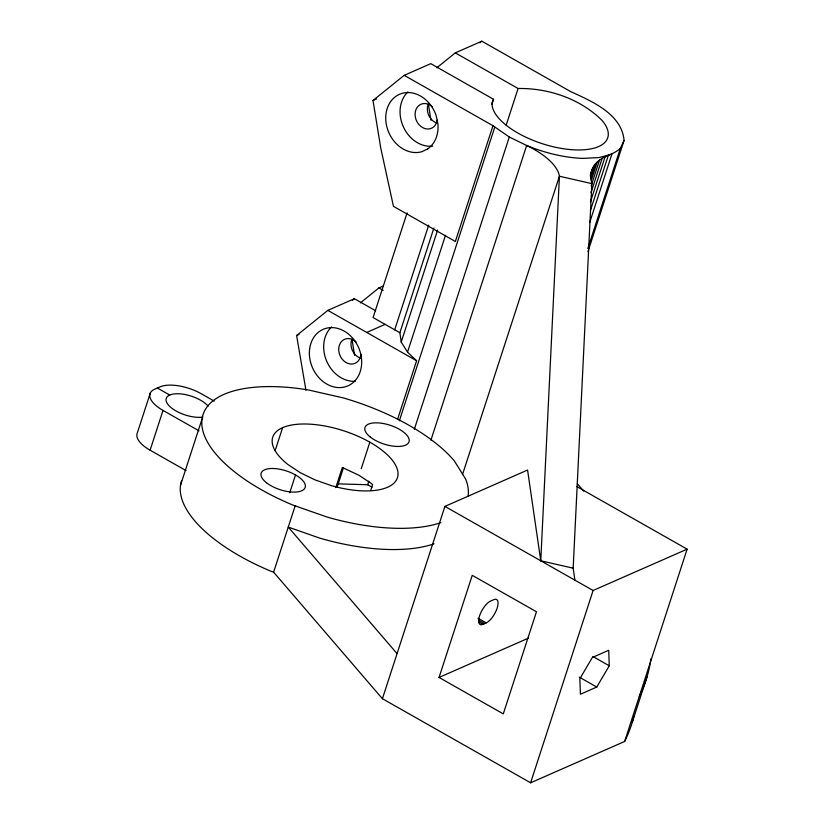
<?xml version="1.0" encoding="UTF-8"?>
<svg xmlns="http://www.w3.org/2000/svg" width="824" height="824" viewBox="0 0 824 824"><rect width="100%" height="100%" fill="white"/><g stroke="black" fill="none" stroke-linecap="round" stroke-linejoin="round"><path stroke-width="1.24" d="M574.905 580.158L573.164 568.179L540.76 560.784L559.424 176.233A59.822 25.565 18 0 0 526.66 145.477L509.294 137.021L492.979 125.712L404.203 75.334L372.994 100.477L380.688 147.702L393.45 206.34L455.363 241.473L492.979 125.712M573.164 568.179L591.838 183.628C589.963 176.058 591.024 167.293 597.245 161.988C603.899 155.561 613.787 154.788 620.39 148.248L624.087 140.41C621.729 113.918 591.622 101.187 570.538 91.526L481.844 41.2L455.301 52.87L436.772 67.805M150.298 393.027L137.361 432.816A30.849 13.184 18 0 0 150.092 450.203L186.049 470.607M150.092 450.203L163.018 410.414A30.849 13.184 18 0 1 154.675 389.216L160.062 386.847A30.849 13.184 18 0 1 201.108 393.676L214.189 401.092M180.497 485.336L202.045 419.014A138.823 59.328 18 0 1 308.526 389.989L343.248 397.91A138.823 59.328 18 0 1 454.395 460.977L465.714 479.187A138.823 59.328 18 0 1 468.145 495.904M275.164 450.584L282.611 427.677M289.76 492.711L295.528 474.943M633.955 716.035A655.214 280.016 18 0 1 624.633 741.466L530.615 782.8L382.418 698.711L273.609 572.175L295.157 505.864M407.097 212.86L373.087 317.539L399.877 332.742L401.226 342.032L407.519 352.147L416.604 360.757L397.601 419.241M335.79 487.592L342.331 467.466L359.068 475.345L371.469 483.575L372.592 484.636L370.666 490.558M337.222 486.963L343.371 468.022M394.696 329.806L428.707 225.117M399.877 332.742L433.898 228.063M401.226 342.032L437.616 230.05M361.221 468.712L369.842 442.189M407.519 352.147L445.485 235.293M337.706 483.853L367.679 484.739L368.833 481.185M491.969 104.174L493.555 99.282L430.767 63.654L404.203 75.334M399.341 420.827L494.699 127.349M506.173 125.166L518.09 88.498C548.526 87.993 580.457 98.798 602.2 120.592A60.543 25.874 18 0 1 561.752 148.475A60.543 25.874 18 0 1 492.144 102.289L493.555 99.282M414.328 429.283L509.294 137.021M430.911 440.191L526.66 145.477A77.126 32.96 18 0 0 583.207 158.383L599.233 157.549L611.913 154.088L589.665 222.573M382.418 698.711L444.909 506.399L527.576 470.051L540.76 560.784M462.48 474.614L559.424 176.233L591.838 183.628M591.601 171.052L590.406 174.719L592.477 168.59M590.293 176.068L591.096 173.627M590.53 176.027L593.713 166.252M590.54 178.715L595.309 164.048M591.292 180.332L597.245 161.988M591.189 185.761L599.532 160.083M591.035 192.569L602.159 158.332M590.406 201.983L605.104 156.745M590.478 210.357L608.359 155.324M439.058 677.441L472.245 575.317L536.465 611.758L503.279 713.883L439.058 677.441L528.38 638.167M587.811 248.518L620.39 148.248M587.924 251.691L624.087 140.41M530.615 782.8L593.105 590.489L687.123 549.155L576.656 486.469M624.633 741.466L687.123 549.155M632.348 721.979L647.005 676.885M596.761 687.051L609.276 665.792L608.709 650.291L592.353 657.48L579.849 678.739L580.415 694.241L596.761 687.051L579.241 677.101M479.898 42.776L481.844 41.2M360.407 302.882L378.906 287.926L383.479 285.918M305.941 390.236L296.619 335.533L327.828 310.38L354.402 298.7L375.662 310.772M352.445 300.276L354.402 298.7M372.994 100.477L376.455 98.952M296.619 335.533L298.927 334.513M366.732 332.453L385.127 324.368M482.946 624.324L486.222 622.882A13.493 5.274 -60.4 0 0 497.14 608.133A13.493 5.274 -60.4 0 0 493.761 599.676L490.486 601.118A13.493 5.274 -60.4 0 0 479.568 615.868A13.493 5.274 -60.4 0 0 482.946 624.324L478.826 621.986M273.609 572.175L271.24 571.351A138.823 59.328 18 0 1 181.579 480.68M518.09 88.498L455.301 52.87M378.906 287.926L383.212 290.378M327.828 310.38L416.604 360.757M444.909 506.399L593.105 590.489M367.679 484.739L372.005 487.19M157.363 388.032L169.713 395.036M163.018 410.414L198.975 430.818M592.847 656.471L609.276 665.792M477.982 618.216L486.222 622.882M478.404 620.101L484.584 623.603M397.065 653.617L288.256 527.082L320.052 538.226A138.823 59.328 18 0 0 434.042 543.819M428.346 104.112L430.973 120.263M351.972 339.179L354.588 355.329M440.933 522.601A138.823 59.328 18 0 1 326.943 517.009L292.788 505.03A138.823 59.328 18 0 1 202.045 419.014M355.247 381.265A30.849 25.153 66.3 0 1 326.778 361.376A30.849 25.153 66.3 0 1 331.506 326.994M432.734 146.106A30.849 25.153 66.3 0 1 403.42 126.948A30.849 25.153 66.3 0 1 407.88 91.948M437.173 120.17A13.112 10.691 66.3 0 1 422.846 127.71A13.112 10.691 66.3 0 1 416.202 109.036A13.112 10.691 66.3 0 1 432.456 106.914M436.679 123.013A13.112 10.691 66.3 0 1 427.965 104.916M360.912 354.145A13.112 10.691 66.3 0 1 347.1 363.065A13.112 10.691 66.3 0 1 339.694 344.391A13.112 10.691 66.3 0 1 356.081 341.96M360.315 358.059A13.112 10.691 66.3 0 1 351.591 339.962M577.305 483.739A655.214 280.016 18 0 1 583.753 491.145M650.919 658.757A655.214 280.016 18 0 1 639.29 696.373M202.962 417.099A23.134 9.888 18 0 1 170.383 407.015A23.134 9.888 18 0 1 176.635 393.748A23.134 9.888 18 0 1 208.122 406.139M427.625 148.959L421.682 151.74A30.849 25.153 66.3 0 1 387.63 129.481A30.849 25.153 66.3 0 1 402.112 93.359A30.849 25.153 66.3 0 1 436.154 115.628L437.863 123.415A30.849 25.153 66.3 0 1 427.625 148.959M331.248 485.583L315.118 479.928L300.348 472.739L287.947 464.509A65.559 28.016 18 0 1 307.012 424.03A65.559 28.016 18 0 1 396.777 467.723A65.559 28.016 18 0 1 331.248 485.583M266.461 482.72A23.134 9.888 18 0 0 304.211 489.085A23.134 9.888 18 0 0 278.852 469.062A23.134 9.888 18 0 0 266.461 482.72M309.618 349.005A30.849 25.153 66.3 0 0 345.308 386.796A30.849 25.153 66.3 0 0 351.642 337.006A30.849 25.153 66.3 0 0 309.618 349.005M370.367 437.122A23.134 9.888 18 0 0 408.076 443.394A23.134 9.888 18 0 0 382.583 423.392A23.134 9.888 18 0 0 370.367 437.122"/></g></svg>
